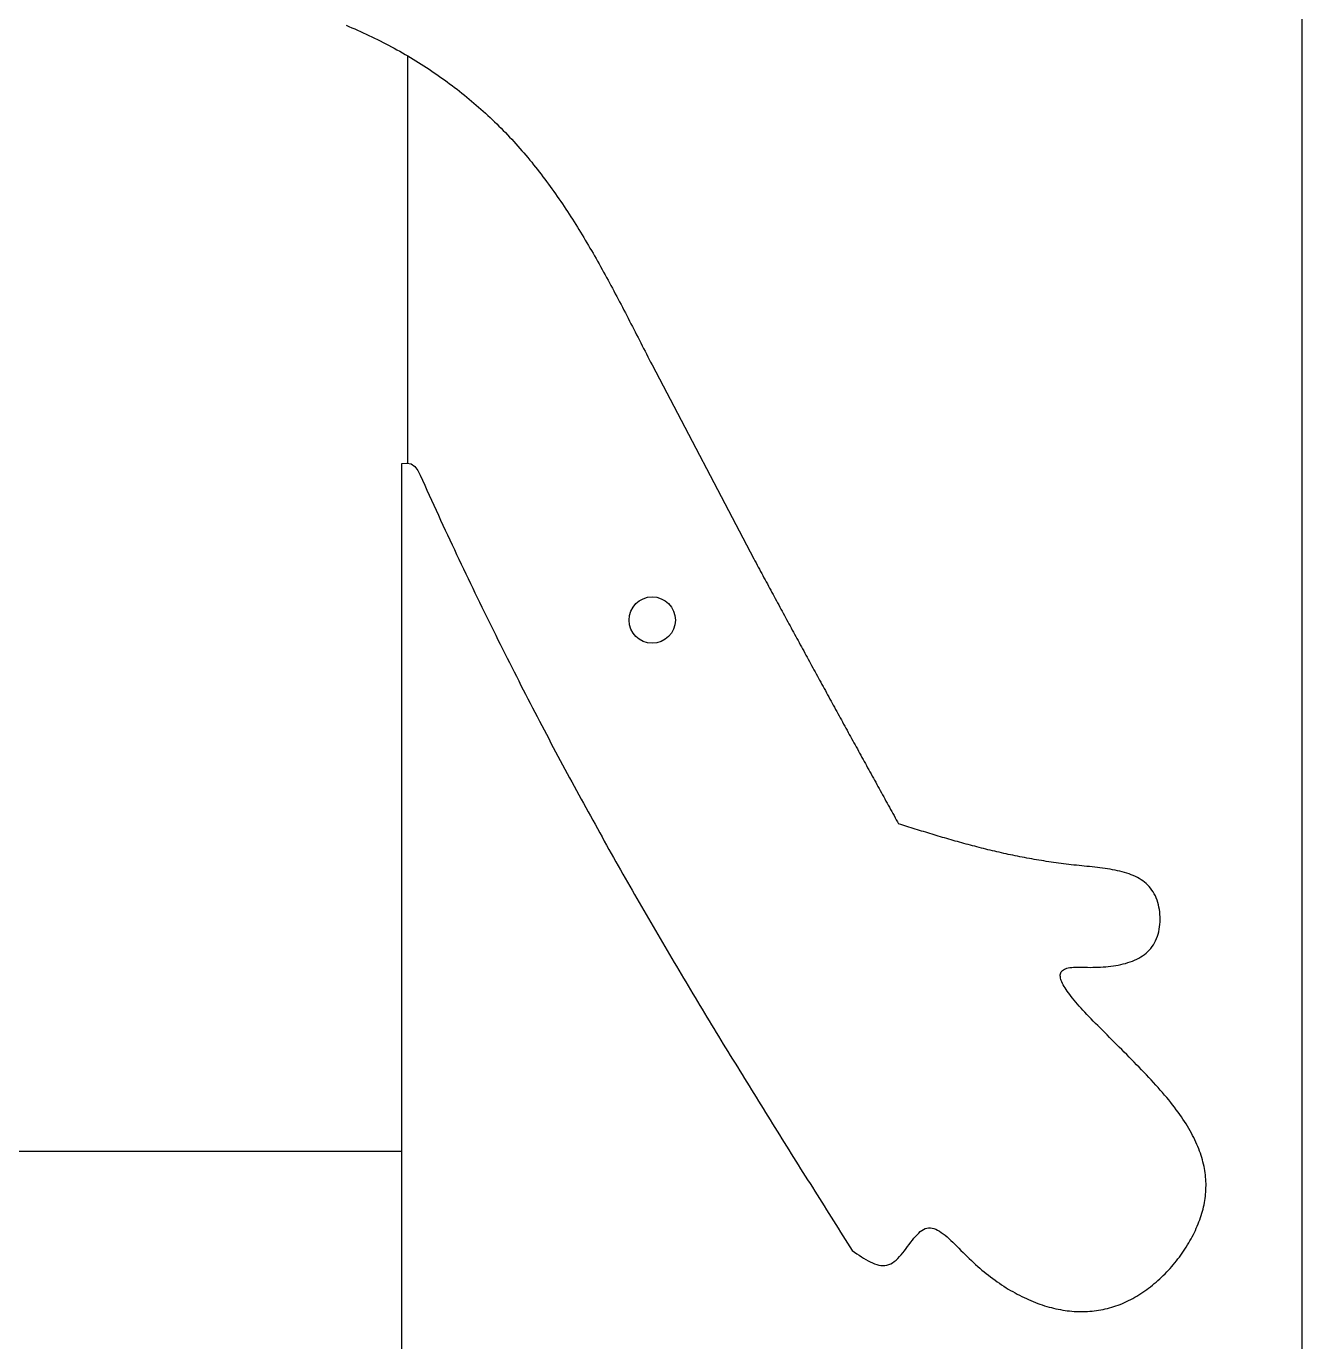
# Model space of a CAD drawing. Header units: millimetres. Extents: x 289 to 9778, y -894 to 6380.
# Drawn here: x 7739.6 to 8014.5, y 351.7 to 635.1 of the extents above; entities that cross this region are included whole.
import ezdxf

# ---------------------------------------------------------------- set-up
doc = ezdxf.new("R2010")
doc.units = ezdxf.units.MM
doc.layers.add('RANGO', color=6, linetype='Continuous')

msp = doc.modelspace()

# ---------------------------------------------------------------- linework, layer by layer
for p, q in [((7821.79, 541.01), (7821.79, 628.74)), ((7874.44, 562.18), (7896.37, 520.42)), ((7820.54, 196.97), (7820.54, 540.93)), ((7637.2, 392.8), (7820.54, 392.8))]:
    msp.add_line(p, q)
msp.add_lwpolyline([(7444.48, 963.97), (8014.48, 963.97), (8014.48, 63.97), (7444.48, 63.97)], close=True)
for points in [[(7808.48, 635.35, 0), (7809.11, 635.09, 0), (7809.73, 634.83, 0), (7810.35, 634.56, 0), (7810.97, 634.29, 0), (7811.59, 634.02, 0), (7812.21, 633.74, 0), (7812.82, 633.46, 0), (7813.43, 633.17, 0), (7814.04, 632.88, 0), (7814.65, 632.58, 0), (7815.26, 632.28, 0), (7815.87, 631.98, 0), (7816.47, 631.68, 0), (7817.07, 631.36, 0), (7817.67, 631.05, 0), (7818.27, 630.73, 0), (7818.86, 630.41, 0), (7819.46, 630.08, 0), (7820.05, 629.75, 0), (7820.64, 629.42, 0), (7821.22, 629.08, 0), (7821.81, 628.74, 0), (7822.39, 628.39, 0), (7822.97, 628.04, 0), (7823.54, 627.69, 0), (7824.12, 627.33, 0), (7824.69, 626.97, 0), (7825.26, 626.61, 0), (7825.83, 626.24, 0), (7826.39, 625.87, 0), (7826.95, 625.49, 0), (7827.51, 625.12, 0), (7828.06, 624.73, 0), (7828.62, 624.35, 0), (7829.17, 623.96, 0), (7829.72, 623.57, 0), (7830.26, 623.17, 0), (7830.8, 622.77, 0), (7831.34, 622.37, 0), (7831.88, 621.97, 0), (7832.41, 621.56, 0), (7832.94, 621.14, 0), (7833.47, 620.73, 0), (7833.99, 620.31, 0), (7834.51, 619.89, 0), (7835.03, 619.46, 0), (7835.54, 619.03, 0), (7836.05, 618.6, 0), (7836.56, 618.17, 0), (7837.06, 617.73, 0), (7837.56, 617.29, 0), (7838.06, 616.84, 0), (7838.55, 616.39, 0), (7839.04, 615.94, 0), (7839.53, 615.49, 0), (7840.01, 615.03, 0), (7840.49, 614.57, 0), (7840.97, 614.11, 0), (7841.44, 613.65, 0), (7841.91, 613.18, 0), (7842.37, 612.71, 0), (7842.83, 612.23, 0), (7843.29, 611.76, 0), (7843.74, 611.28, 0), (7844.19, 610.79, 0), (7844.64, 610.31, 0), (7845.08, 609.82, 0), (7845.52, 609.33, 0), (7845.96, 608.84, 0), (7846.39, 608.34, 0), (7846.82, 607.84, 0), (7847.24, 607.34, 0), (7847.67, 606.84, 0), (7848.09, 606.33, 0), (7848.5, 605.83, 0), (7848.91, 605.32, 0), (7849.32, 604.8, 0), (7849.73, 604.29, 0), (7850.13, 603.77, 0), (7850.54, 603.25, 0), (7850.93, 602.73, 0), (7851.33, 602.21, 0), (7851.72, 601.68, 0), (7852.11, 601.15, 0), (7852.5, 600.62, 0), (7852.88, 600.09, 0), (7853.26, 599.56, 0), (7853.64, 599.02, 0), (7854.02, 598.48, 0), (7854.39, 597.94, 0), (7854.76, 597.4, 0), (7855.13, 596.86, 0), (7855.5, 596.31, 0), (7855.86, 595.76, 0), (7856.22, 595.21, 0), (7856.58, 594.66, 0), (7856.94, 594.11, 0), (7857.3, 593.56, 0), (7857.65, 593, 0), (7858, 592.45, 0), (7858.35, 591.89, 0), (7858.7, 591.33, 0), (7859.04, 590.77, 0), (7859.38, 590.2, 0), (7859.72, 589.64, 0), (7860.06, 589.07, 0), (7860.4, 588.51, 0), (7860.74, 587.94, 0), (7861.07, 587.37, 0), (7861.4, 586.8, 0), (7861.73, 586.23, 0), (7862.06, 585.65, 0), (7862.39, 585.08, 0), (7862.72, 584.5, 0), (7863.04, 583.93, 0), (7863.37, 583.35, 0), (7863.69, 582.77, 0), (7864.01, 582.19, 0), (7864.33, 581.61, 0), (7864.65, 581.03, 0), (7864.96, 580.45, 0), (7865.28, 579.87, 0), (7865.59, 579.28, 0), (7865.91, 578.7, 0), (7866.22, 578.11, 0), (7866.53, 577.53, 0), (7866.84, 576.94, 0), (7867.15, 576.35, 0), (7867.46, 575.77, 0), (7867.77, 575.18, 0), (7868.08, 574.59, 0), (7868.38, 574, 0), (7868.69, 573.41, 0), (7869, 572.82, 0), (7869.3, 572.23, 0), (7869.61, 571.64, 0), (7869.91, 571.05, 0), (7870.21, 570.46, 0), (7870.52, 569.87, 0), (7870.82, 569.28, 0), (7871.12, 568.69, 0), (7871.43, 568.1, 0), (7871.73, 567.5, 0), (7872.03, 566.91, 0), (7872.33, 566.32, 0), (7872.63, 565.73, 0), (7872.93, 565.14, 0), (7873.24, 564.54, 0), (7873.54, 563.95, 0), (7873.84, 563.36, 0), (7874.14, 562.77, 0), (7874.44, 562.18, 0)], [(7820.54, 540.93, 0), (7821.61, 541.01, 0), (7822.56, 540.84, 0), (7823.32, 540.3, 0), (7823.93, 539.46, 0), (7824.46, 538.44, 0), (7824.95, 537.35, 0), (7825.44, 536.26, 0), (7825.93, 535.18, 0), (7826.43, 534.09, 0), (7826.92, 533.01, 0), (7827.41, 531.94, 0), (7827.9, 530.87, 0), (7828.39, 529.79, 0), (7828.88, 528.73, 0), (7829.38, 527.66, 0), (7829.87, 526.6, 0), (7830.36, 525.54, 0), (7830.85, 524.49, 0), (7831.35, 523.44, 0), (7831.84, 522.39, 0), (7832.33, 521.34, 0), (7832.83, 520.3, 0), (7833.32, 519.26, 0), (7833.81, 518.22, 0), (7834.31, 517.18, 0), (7834.8, 516.15, 0), (7835.29, 515.12, 0), (7835.79, 514.09, 0), (7836.28, 513.07, 0), (7836.78, 512.05, 0), (7837.27, 511.03, 0), (7837.77, 510.01, 0), (7838.26, 509, 0), (7838.75, 507.99, 0), (7839.25, 506.98, 0), (7839.74, 505.98, 0), (7840.24, 504.98, 0), (7840.74, 503.98, 0), (7841.23, 502.98, 0), (7841.73, 501.98, 0), (7842.22, 500.99, 0), (7842.72, 500, 0), (7843.21, 499.01, 0), (7843.71, 498.03, 0), (7844.21, 497.05, 0), (7844.7, 496.07, 0), (7845.2, 495.09, 0), (7845.7, 494.12, 0), (7846.19, 493.14, 0), (7846.69, 492.17, 0), (7847.19, 491.21, 0), (7847.69, 490.24, 0), (7848.18, 489.28, 0), (7848.68, 488.32, 0), (7849.18, 487.36, 0), (7849.68, 486.4, 0), (7850.17, 485.45, 0), (7850.67, 484.5, 0), (7851.17, 483.55, 0), (7851.67, 482.6, 0), (7852.17, 481.66, 0), (7852.66, 480.71, 0), (7853.16, 479.77, 0), (7853.66, 478.83, 0), (7854.16, 477.9, 0), (7854.66, 476.96, 0), (7855.16, 476.03, 0), (7855.66, 475.1, 0), (7856.16, 474.18, 0), (7856.66, 473.25, 0), (7857.16, 472.33, 0), (7857.66, 471.4, 0), (7858.15, 470.49, 0), (7858.65, 469.57, 0), (7859.15, 468.65, 0), (7859.65, 467.74, 0), (7860.15, 466.83, 0), (7860.65, 465.92, 0), (7861.15, 465.01, 0), (7861.66, 464.1, 0), (7862.16, 463.2, 0), (7862.66, 462.3, 0), (7863.16, 461.4, 0), (7863.66, 460.5, 0), (7864.16, 459.6, 0), (7864.66, 458.71, 0), (7865.16, 457.81, 0), (7865.66, 456.92, 0), (7866.16, 456.03, 0), (7866.66, 455.14, 0), (7867.17, 454.26, 0), (7867.67, 453.37, 0), (7868.17, 452.49, 0), (7868.67, 451.61, 0), (7869.17, 450.73, 0), (7869.67, 449.85, 0), (7870.18, 448.98, 0), (7870.68, 448.1, 0), (7871.18, 447.23, 0), (7871.68, 446.36, 0), (7872.18, 445.49, 0), (7872.69, 444.62, 0), (7873.19, 443.75, 0), (7873.69, 442.89, 0), (7874.19, 442.02, 0), (7874.7, 441.16, 0), (7875.2, 440.3, 0), (7875.7, 439.44, 0), (7876.2, 438.58, 0), (7876.71, 437.72, 0), (7877.21, 436.87, 0), (7877.71, 436.01, 0), (7878.22, 435.16, 0), (7878.72, 434.31, 0), (7879.22, 433.46, 0), (7879.73, 432.61, 0), (7880.23, 431.76, 0), (7880.73, 430.92, 0), (7881.24, 430.07, 0), (7881.74, 429.23, 0), (7882.24, 428.38, 0), (7882.75, 427.54, 0), (7883.25, 426.7, 0), (7883.75, 425.86, 0), (7884.26, 425.02, 0), (7884.76, 424.19, 0), (7885.27, 423.35, 0), (7885.77, 422.52, 0), (7886.27, 421.68, 0), (7886.78, 420.85, 0), (7887.28, 420.02, 0), (7887.79, 419.19, 0), (7888.29, 418.36, 0), (7888.8, 417.53, 0), (7889.3, 416.7, 0), (7889.8, 415.87, 0), (7890.31, 415.05, 0), (7890.81, 414.22, 0), (7891.32, 413.4, 0), (7891.82, 412.58, 0), (7892.33, 411.75, 0), (7892.83, 410.93, 0), (7893.34, 410.11, 0), (7893.84, 409.29, 0), (7894.35, 408.47, 0), (7894.85, 407.65, 0), (7895.36, 406.84, 0), (7895.86, 406.02, 0), (7896.37, 405.2, 0), (7896.87, 404.39, 0), (7897.38, 403.57, 0), (7897.88, 402.76, 0), (7898.39, 401.95, 0), (7898.89, 401.13, 0), (7899.4, 400.32, 0), (7899.9, 399.51, 0), (7900.41, 398.7, 0), (7900.91, 397.89, 0), (7901.42, 397.08, 0), (7901.92, 396.27, 0), (7902.43, 395.46, 0), (7902.93, 394.65, 0), (7903.44, 393.84, 0), (7903.95, 393.04, 0), (7904.45, 392.23, 0), (7904.96, 391.42, 0), (7905.46, 390.62, 0), (7905.97, 389.81, 0), (7906.47, 389.01, 0), (7906.98, 388.2, 0), (7907.48, 387.4, 0), (7907.99, 386.6, 0), (7908.5, 385.79, 0), (7909, 384.99, 0), (7909.51, 384.19, 0), (7910.01, 383.38, 0), (7910.52, 382.58, 0), (7911.02, 381.78, 0), (7911.53, 380.98, 0), (7912.04, 380.17, 0), (7912.54, 379.37, 0), (7913.05, 378.57, 0), (7913.55, 377.77, 0), (7914.06, 376.97, 0), (7914.56, 376.17, 0), (7915.07, 375.36, 0), (7915.58, 374.56, 0), (7916.08, 373.76, 0), (7916.59, 372.96, 0), (7917.09, 372.16, 0), (7917.6, 371.36, 0)], [(7896.38, 520.42, 0), (7896.62, 519.96, 0), (7896.86, 519.51, 0), (7897.11, 519.06, 0), (7897.35, 518.61, 0), (7897.59, 518.15, 0), (7897.84, 517.7, 0), (7898.08, 517.25, 0), (7898.33, 516.79, 0), (7898.57, 516.34, 0), (7898.81, 515.89, 0), (7899.06, 515.44, 0), (7899.3, 514.99, 0), (7899.54, 514.53, 0), (7899.79, 514.08, 0), (7900.03, 513.63, 0), (7900.28, 513.18, 0), (7900.52, 512.73, 0), (7900.77, 512.27, 0), (7901.01, 511.82, 0), (7901.25, 511.37, 0), (7901.5, 510.92, 0), (7901.74, 510.47, 0), (7901.99, 510.02, 0), (7902.23, 509.56, 0), (7902.48, 509.11, 0), (7902.72, 508.66, 0), (7902.97, 508.21, 0), (7903.21, 507.76, 0), (7903.46, 507.31, 0), (7903.7, 506.86, 0), (7903.95, 506.41, 0), (7904.19, 505.96, 0), (7904.44, 505.5, 0), (7904.68, 505.05, 0), (7904.93, 504.6, 0), (7905.17, 504.15, 0), (7905.42, 503.7, 0), (7905.66, 503.25, 0), (7905.91, 502.8, 0), (7906.15, 502.35, 0), (7906.4, 501.9, 0), (7906.64, 501.45, 0), (7906.89, 501, 0), (7907.13, 500.55, 0), (7907.38, 500.1, 0), (7907.62, 499.65, 0), (7907.87, 499.2, 0), (7908.11, 498.75, 0), (7908.36, 498.3, 0), (7908.61, 497.85, 0), (7908.85, 497.4, 0), (7909.1, 496.95, 0), (7909.34, 496.5, 0), (7909.59, 496.05, 0), (7909.83, 495.6, 0), (7910.08, 495.15, 0), (7910.33, 494.7, 0), (7910.57, 494.25, 0), (7910.82, 493.8, 0), (7911.06, 493.35, 0), (7911.31, 492.9, 0), (7911.56, 492.45, 0), (7911.8, 492, 0), (7912.05, 491.55, 0), (7912.29, 491.1, 0), (7912.54, 490.65, 0), (7912.79, 490.2, 0), (7913.03, 489.75, 0), (7913.28, 489.31, 0), (7913.52, 488.86, 0), (7913.77, 488.41, 0), (7914.02, 487.96, 0), (7914.26, 487.51, 0), (7914.51, 487.06, 0), (7914.76, 486.61, 0), (7915, 486.16, 0), (7915.25, 485.71, 0), (7915.5, 485.26, 0), (7915.74, 484.81, 0), (7915.99, 484.37, 0), (7916.23, 483.92, 0), (7916.48, 483.47, 0), (7916.73, 483.02, 0), (7916.97, 482.57, 0), (7917.22, 482.12, 0), (7917.47, 481.67, 0), (7917.71, 481.22, 0), (7917.96, 480.77, 0), (7918.21, 480.33, 0), (7918.45, 479.88, 0), (7918.7, 479.43, 0), (7918.95, 478.98, 0), (7919.19, 478.53, 0), (7919.44, 478.08, 0), (7919.69, 477.63, 0), (7919.93, 477.19, 0), (7920.18, 476.74, 0), (7920.43, 476.29, 0), (7920.67, 475.84, 0), (7920.92, 475.39, 0), (7921.17, 474.94, 0), (7921.41, 474.49, 0), (7921.66, 474.05, 0), (7921.91, 473.6, 0), (7922.16, 473.15, 0), (7922.4, 472.7, 0), (7922.65, 472.25, 0), (7922.9, 471.8, 0), (7923.14, 471.36, 0), (7923.39, 470.91, 0), (7923.64, 470.46, 0), (7923.88, 470.01, 0), (7924.13, 469.56, 0), (7924.38, 469.11, 0), (7924.62, 468.67, 0), (7924.87, 468.22, 0), (7925.12, 467.77, 0), (7925.37, 467.32, 0), (7925.61, 466.87, 0), (7925.86, 466.42, 0), (7926.11, 465.98, 0), (7926.35, 465.53, 0), (7926.6, 465.08, 0), (7926.85, 464.63, 0), (7927.09, 464.18, 0), (7927.34, 463.73, 0), (7927.59, 463.29, 0)], [(7917.6, 371.36, 0), (7918.09, 371.02, 0), (7918.58, 370.68, 0), (7919.07, 370.35, 0), (7919.56, 370.03, 0), (7920.05, 369.73, 0), (7920.53, 369.44, 0), (7921.01, 369.17, 0), (7921.48, 368.92, 0), (7921.96, 368.71, 0), (7922.42, 368.52, 0), (7922.88, 368.36, 0), (7923.33, 368.25, 0), (7923.78, 368.17, 0), (7924.22, 368.14, 0), (7924.65, 368.15, 0), (7925.07, 368.22, 0), (7925.49, 368.34, 0), (7925.89, 368.52, 0), (7926.28, 368.75, 0), (7926.67, 369.02, 0), (7927.05, 369.33, 0), (7927.42, 369.68, 0), (7927.78, 370.06, 0), (7928.14, 370.47, 0), (7928.5, 370.89, 0), (7928.85, 371.34, 0), (7929.2, 371.79, 0), (7929.54, 372.24, 0), (7929.88, 372.7, 0), (7930.22, 373.15, 0), (7930.56, 373.59, 0), (7930.9, 374.01, 0), (7931.24, 374.41, 0), (7931.58, 374.79, 0), (7931.93, 375.13, 0), (7932.27, 375.44, 0), (7932.62, 375.7, 0), (7932.98, 375.92, 0), (7933.34, 376.09, 0), (7933.7, 376.2, 0), (7934.07, 376.26, 0), (7934.44, 376.26, 0), (7934.82, 376.2, 0), (7935.21, 376.1, 0), (7935.6, 375.96, 0), (7935.99, 375.77, 0), (7936.39, 375.55, 0), (7936.79, 375.29, 0), (7937.2, 375, 0), (7937.61, 374.68, 0), (7938.03, 374.33, 0), (7938.45, 373.96, 0), (7938.87, 373.56, 0), (7939.3, 373.15, 0), (7939.73, 372.73, 0), (7940.16, 372.3, 0), (7940.6, 371.85, 0), (7941.04, 371.41, 0), (7941.48, 370.96, 0), (7941.92, 370.51, 0), (7942.37, 370.06, 0), (7942.82, 369.63, 0), (7943.27, 369.2, 0), (7943.73, 368.78, 0), (7944.18, 368.36, 0), (7944.64, 367.95, 0), (7945.1, 367.55, 0), (7945.56, 367.16, 0), (7946.03, 366.78, 0), (7946.49, 366.4, 0), (7946.96, 366.03, 0), (7947.43, 365.67, 0), (7947.9, 365.32, 0), (7948.38, 364.98, 0), (7948.85, 364.64, 0), (7949.33, 364.31, 0), (7949.8, 363.99, 0), (7950.28, 363.68, 0), (7950.76, 363.37, 0), (7951.24, 363.08, 0), (7951.73, 362.79, 0), (7952.21, 362.51, 0), (7952.69, 362.24, 0), (7953.18, 361.97, 0), (7953.66, 361.72, 0), (7954.15, 361.47, 0), (7954.64, 361.24, 0), (7955.13, 361.01, 0), (7955.61, 360.79, 0), (7956.1, 360.58, 0), (7956.59, 360.37, 0), (7957.08, 360.18, 0), (7957.57, 359.99, 0), (7958.06, 359.82, 0), (7958.55, 359.65, 0), (7959.05, 359.49, 0), (7959.54, 359.34, 0), (7960.03, 359.2, 0), (7960.52, 359.07, 0), (7961.01, 358.95, 0), (7961.5, 358.84, 0), (7961.99, 358.73, 0), (7962.48, 358.64, 0), (7962.97, 358.55, 0), (7963.46, 358.48, 0), (7963.95, 358.41, 0), (7964.44, 358.36, 0), (7964.93, 358.31, 0), (7965.41, 358.27, 0), (7965.9, 358.24, 0), (7966.38, 358.23, 0), (7966.87, 358.22, 0), (7967.35, 358.22, 0), (7967.83, 358.23, 0), (7968.32, 358.25, 0), (7968.8, 358.28, 0), (7969.28, 358.32, 0), (7969.75, 358.37, 0), (7970.23, 358.43, 0), (7970.7, 358.5, 0), (7971.18, 358.58, 0), (7971.65, 358.68, 0), (7972.12, 358.78, 0), (7972.59, 358.89, 0), (7973.06, 359.01, 0), (7973.52, 359.14, 0), (7973.98, 359.29, 0), (7974.45, 359.44, 0), (7974.91, 359.6, 0), (7975.36, 359.78, 0), (7975.82, 359.96, 0), (7976.27, 360.16, 0), (7976.72, 360.36, 0), (7977.17, 360.58, 0), (7977.62, 360.81, 0), (7978.06, 361.04, 0), (7978.5, 361.29, 0), (7978.94, 361.55, 0), (7979.37, 361.81, 0), (7979.8, 362.08, 0), (7980.23, 362.37, 0), (7980.65, 362.66, 0), (7981.07, 362.96, 0), (7981.49, 363.27, 0), (7981.9, 363.58, 0), (7982.3, 363.91, 0), (7982.71, 364.24, 0), (7983.1, 364.58, 0), (7983.5, 364.92, 0), (7983.89, 365.28, 0), (7984.27, 365.64, 0), (7984.65, 366, 0), (7985.02, 366.38, 0), (7985.39, 366.75, 0), (7985.75, 367.14, 0), (7986.1, 367.53, 0), (7986.45, 367.92, 0), (7986.8, 368.32, 0), (7987.14, 368.73, 0), (7987.47, 369.14, 0), (7987.79, 369.55, 0), (7988.11, 369.97, 0), (7988.42, 370.4, 0), (7988.72, 370.82, 0), (7989.02, 371.25, 0), (7989.31, 371.69, 0), (7989.59, 372.13, 0), (7989.87, 372.57, 0), (7990.13, 373.01, 0), (7990.39, 373.46, 0), (7990.64, 373.9, 0), (7990.88, 374.35, 0), (7991.12, 374.81, 0), (7991.34, 375.26, 0), (7991.56, 375.72, 0), (7991.76, 376.17, 0), (7991.96, 376.63, 0), (7992.15, 377.09, 0), (7992.33, 377.55, 0), (7992.5, 378.01, 0), (7992.66, 378.47, 0), (7992.81, 378.93, 0), (7992.95, 379.39, 0), (7993.09, 379.85, 0), (7993.21, 380.31, 0), (7993.32, 380.77, 0), (7993.42, 381.23, 0), (7993.51, 381.69, 0), (7993.59, 382.15, 0), (7993.66, 382.6, 0), (7993.71, 383.06, 0), (7993.76, 383.52, 0), (7993.8, 383.98, 0), (7993.83, 384.44, 0), (7993.84, 384.9, 0), (7993.85, 385.35, 0), (7993.85, 385.81, 0), (7993.83, 386.27, 0), (7993.8, 386.73, 0), (7993.77, 387.2, 0), (7993.72, 387.66, 0), (7993.66, 388.12, 0), (7993.59, 388.58, 0), (7993.51, 389.05, 0), (7993.42, 389.51, 0), (7993.32, 389.98, 0), (7993.2, 390.45, 0), (7993.08, 390.92, 0), (7992.94, 391.39, 0), (7992.8, 391.86, 0), (7992.64, 392.33, 0), (7992.47, 392.81, 0), (7992.29, 393.29, 0), (7992.1, 393.76, 0), (7991.89, 394.25, 0), (7991.68, 394.73, 0), (7991.45, 395.21, 0), (7991.21, 395.7, 0), (7990.96, 396.19, 0), (7990.7, 396.68, 0), (7990.43, 397.17, 0), (7990.15, 397.66, 0), (7989.85, 398.16, 0), (7989.54, 398.66, 0), (7989.22, 399.16, 0), (7988.89, 399.67, 0), (7988.55, 400.17, 0), (7988.2, 400.68, 0), (7987.83, 401.2, 0), (7987.45, 401.71, 0), (7987.06, 402.23, 0), (7986.66, 402.75, 0), (7986.24, 403.28, 0), (7985.82, 403.81, 0), (7985.38, 404.34, 0), (7984.93, 404.87, 0), (7984.47, 405.41, 0), (7984, 405.95, 0), (7983.52, 406.49, 0), (7983.03, 407.03, 0), (7982.53, 407.58, 0), (7982.03, 408.12, 0), (7981.52, 408.67, 0), (7981.01, 409.22, 0), (7980.49, 409.76, 0), (7979.96, 410.31, 0), (7979.44, 410.86, 0), (7978.9, 411.4, 0), (7978.37, 411.95, 0), (7977.84, 412.49, 0), (7977.3, 413.03, 0), (7976.76, 413.58, 0), (7976.22, 414.11, 0), (7975.69, 414.65, 0), (7975.15, 415.19, 0), (7974.62, 415.72, 0), (7974.09, 416.24, 0), (7973.56, 416.77, 0), (7973.04, 417.29, 0), (7972.52, 417.81, 0), (7972.01, 418.32, 0), (7971.51, 418.83, 0), (7971.01, 419.33, 0), (7970.51, 419.83, 0), (7970.03, 420.32, 0), (7969.56, 420.81, 0), (7969.09, 421.29, 0), (7968.63, 421.77, 0), (7968.19, 422.23, 0), (7967.76, 422.7, 0), (7967.33, 423.15, 0), (7966.93, 423.6, 0), (7966.53, 424.04, 0), (7966.15, 424.47, 0), (7965.78, 424.89, 0), (7965.43, 425.31, 0), (7965.1, 425.71, 0), (7964.78, 426.11, 0), (7964.48, 426.5, 0), (7964.19, 426.88, 0), (7963.93, 427.25, 0), (7963.68, 427.6, 0), (7963.46, 427.95, 0), (7963.25, 428.29, 0), (7963.07, 428.61, 0), (7962.91, 428.93, 0), (7962.77, 429.23, 0), (7962.66, 429.52, 0), (7962.56, 429.8, 0), (7962.5, 430.07, 0), (7962.46, 430.32, 0), (7962.44, 430.56, 0), (7962.45, 430.79, 0), (7962.49, 431, 0), (7962.56, 431.2, 0), (7962.65, 431.39, 0), (7962.78, 431.56, 0), (7962.93, 431.72, 0), (7963.11, 431.86, 0), (7963.33, 431.99, 0), (7963.58, 432.1, 0), (7963.86, 432.19, 0), (7964.17, 432.27, 0), (7964.52, 432.33, 0), (7964.9, 432.38, 0), (7965.32, 432.41, 0), (7965.77, 432.42, 0), (7966.24, 432.43, 0), (7966.74, 432.42, 0), (7967.26, 432.41, 0), (7967.8, 432.4, 0), (7968.34, 432.39, 0), (7968.89, 432.38, 0), (7969.44, 432.39, 0), (7970, 432.39, 0), (7970.56, 432.41, 0), (7971.11, 432.43, 0), (7971.67, 432.47, 0), (7972.23, 432.51, 0), (7972.78, 432.56, 0), (7973.33, 432.63, 0), (7973.88, 432.7, 0), (7974.42, 432.79, 0), (7974.95, 432.88, 0), (7975.48, 432.99, 0), (7976, 433.12, 0), (7976.51, 433.25, 0), (7977.01, 433.4, 0), (7977.51, 433.57, 0), (7977.99, 433.75, 0), (7978.45, 433.94, 0), (7978.91, 434.15, 0), (7979.35, 434.38, 0), (7979.77, 434.63, 0), (7980.18, 434.89, 0), (7980.57, 435.17, 0), (7980.95, 435.47, 0), (7981.3, 435.79, 0), (7981.64, 436.13, 0), (7981.95, 436.48, 0), (7982.24, 436.86, 0), (7982.51, 437.26, 0), (7982.76, 437.69, 0), (7982.99, 438.13, 0), (7983.19, 438.59, 0), (7983.36, 439.07, 0), (7983.52, 439.56, 0), (7983.65, 440.07, 0), (7983.75, 440.58, 0), (7983.84, 441.1, 0), (7983.9, 441.64, 0), (7983.94, 442.17, 0), (7983.96, 442.71, 0), (7983.95, 443.25, 0), (7983.92, 443.79, 0), (7983.87, 444.32, 0), (7983.8, 444.85, 0), (7983.71, 445.37, 0), (7983.6, 445.88, 0), (7983.46, 446.39, 0), (7983.3, 446.87, 0), (7983.13, 447.35, 0), (7982.93, 447.8, 0), (7982.71, 448.24, 0), (7982.47, 448.66, 0), (7982.21, 449.05, 0), (7981.92, 449.43, 0), (7981.62, 449.78, 0), (7981.31, 450.11, 0), (7980.97, 450.43, 0), (7980.62, 450.72, 0), (7980.25, 451, 0), (7979.86, 451.26, 0), (7979.46, 451.51, 0), (7979.05, 451.74, 0), (7978.62, 451.95, 0), (7978.18, 452.15, 0), (7977.73, 452.34, 0), (7977.26, 452.51, 0), (7976.79, 452.67, 0), (7976.3, 452.82, 0), (7975.8, 452.96, 0), (7975.3, 453.09, 0), (7974.78, 453.21, 0), (7974.26, 453.32, 0), (7973.73, 453.42, 0), (7973.19, 453.52, 0), (7972.65, 453.61, 0), (7972.11, 453.69, 0), (7971.55, 453.76, 0), (7971, 453.84, 0), (7970.44, 453.9, 0), (7969.88, 453.97, 0), (7969.32, 454.03, 0), (7968.75, 454.09, 0), (7968.19, 454.14, 0), (7967.62, 454.2, 0), (7967.06, 454.26, 0), (7966.49, 454.31, 0), (7965.93, 454.37, 0), (7965.38, 454.43, 0), (7964.82, 454.49, 0), (7964.27, 454.56, 0), (7963.72, 454.62, 0), (7963.17, 454.69, 0), (7962.63, 454.76, 0), (7962.08, 454.83, 0), (7961.54, 454.91, 0), (7961.01, 454.98, 0), (7960.47, 455.06, 0), (7959.94, 455.14, 0), (7959.41, 455.22, 0), (7958.88, 455.3, 0), (7958.36, 455.39, 0), (7957.84, 455.47, 0), (7957.32, 455.56, 0), (7956.8, 455.65, 0), (7956.28, 455.74, 0), (7955.77, 455.83, 0), (7955.26, 455.93, 0), (7954.75, 456.02, 0), (7954.24, 456.12, 0), (7953.74, 456.22, 0), (7953.23, 456.32, 0), (7952.73, 456.42, 0), (7952.23, 456.52, 0), (7951.74, 456.63, 0), (7951.24, 456.73, 0), (7950.75, 456.84, 0), (7950.25, 456.95, 0), (7949.76, 457.06, 0), (7949.28, 457.17, 0), (7948.79, 457.28, 0), (7948.3, 457.39, 0), (7947.82, 457.51, 0), (7947.34, 457.62, 0), (7946.86, 457.74, 0), (7946.38, 457.86, 0), (7945.9, 457.97, 0), (7945.43, 458.09, 0), (7944.95, 458.21, 0), (7944.48, 458.34, 0), (7944, 458.46, 0), (7943.53, 458.58, 0), (7943.06, 458.71, 0), (7942.6, 458.83, 0), (7942.13, 458.96, 0), (7941.66, 459.08, 0), (7941.2, 459.21, 0), (7940.73, 459.34, 0), (7940.27, 459.47, 0), (7939.81, 459.6, 0), (7939.35, 459.73, 0), (7938.89, 459.86, 0), (7938.43, 459.99, 0), (7937.97, 460.13, 0), (7937.51, 460.26, 0), (7937.06, 460.39, 0), (7936.6, 460.53, 0), (7936.15, 460.66, 0), (7935.69, 460.8, 0), (7935.24, 460.93, 0), (7934.79, 461.07, 0), (7934.33, 461.21, 0), (7933.88, 461.34, 0), (7933.43, 461.48, 0), (7932.98, 461.62, 0), (7932.53, 461.76, 0), (7932.08, 461.89, 0), (7931.63, 462.03, 0), (7931.18, 462.17, 0), (7930.73, 462.31, 0), (7930.28, 462.45, 0), (7929.83, 462.59, 0), (7929.38, 462.73, 0), (7928.93, 462.87, 0), (7928.48, 463.01, 0), (7928.04, 463.15, 0), (7927.59, 463.29, 0)]]:
    msp.add_polyline3d(points)
at = {"layer": 'RANGO', "color": 0}
msp.add_circle((7874.49, 507.21), 5, dxfattribs=at)

doc.saveas('drawing.dxf')
